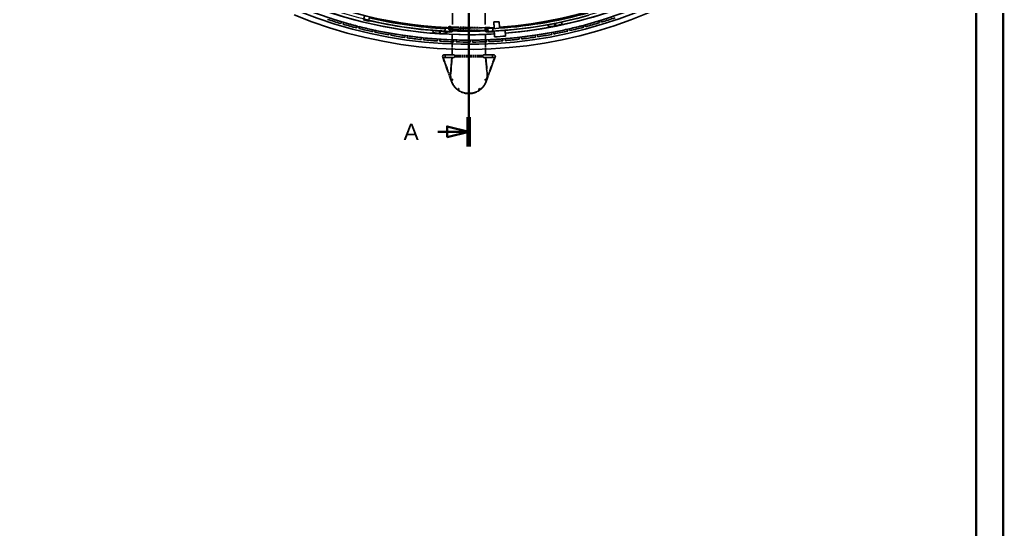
# Model space of a CAD drawing. Header units: millimetres. Extents: x 0 to 59400, y 0 to 42000.
# Drawn here: x 41334 to 59400, y 14063 to 23433 of the extents above; entities that cross this region are included whole.
import ezdxf

# ---------------------------------------------------------------- set-up
doc = ezdxf.new("R2010")
doc.units = ezdxf.units.MM
doc.header["$LTSCALE"] = 100
doc.linetypes.add('CHAIN', pattern=[0.3543, 0.2362, -0.0295, 0.0591, -0.0295])
doc.linetypes.add('DOUBLE_DASH_CHAIN', pattern=[1.2403, 0.6614, -0.0827, 0.1654, -0.0827, 0.1654, -0.0827])
doc.layers.get('0').update_dxf_attribs({"lineweight": 18})
for name, color, linetype, lineweight in [('Border', 7, 'Continuous', 35), ('Reference', 7, 'DOUBLE_DASH_CHAIN', 25), ('Section Line', 7, 'CHAIN', 35), ('Sketch Geometry', 7, 'Continuous', 18), ('Visible', 7, 'Continuous', 25)]:
    doc.layers.add(name, color=color, linetype=linetype, lineweight=lineweight)
doc.styles.add('Title', font='arial.ttf')

# ---------------------------------------------------------------- blocks, each defined once
blk = doc.blocks.new('Borders Bigadan Border')
at = {"layer": 'Border'}
for p, q in [((594, 420), (594, 0)), ((589, 5), (589, 415))]:
    blk.add_line(p, q, dxfattribs=at)
blk = doc.blocks.new('2dTransSection2')
at = {"layer": 'Section Line', "linetype": 'CHAIN', "ltscale": 23.140581}
blk.add_line((495.84, 211), (495.84, 240.99), dxfattribs=at)
at = {"layer": 'Section Line', "linetype": 'Continuous', "lineweight": 70}
for p, q in [((495.84, 235.59), (495.84, 240.99)), ((495.84, 211), (495.84, 216.39))]:
    blk.add_line(p, q, dxfattribs=at)
at = {"layer": 'Section Line', "linetype": 'Continuous'}
for p, q in [((495.84, 238.29), (491.84, 239.29)), ((491.84, 239.29), (491.84, 237.29)), ((490.16, 238.29), (491.84, 238.29)), ((491.84, 238.29), (495.84, 238.29)), ((491.84, 237.29), (495.84, 238.29)), ((490.16, 213.7), (491.84, 213.7)), ((495.84, 213.7), (491.84, 214.7)), ((491.84, 214.7), (491.84, 212.7)), ((491.84, 213.7), (495.84, 213.7)), ((491.84, 212.7), (495.84, 213.7))]:
    blk.add_line(p, q, dxfattribs=at)
at = {"layer": 'Section Line', "linetype": 'Continuous', "flags": 128}
for points in [[(491.84, 237.29), (495.84, 238.29), (491.84, 239.29), (491.84, 237.29)], [(491.84, 212.7), (495.84, 213.7), (491.84, 214.7), (491.84, 212.7)]]:
    blk.add_lwpolyline(points, dxfattribs=at)
at = {"layer": 'Section Line'}
for points in [[(491.84, 237.29), (495.84, 238.29), (491.84, 239.29), (491.84, 237.29)], [(491.84, 212.7), (495.84, 213.7), (491.84, 214.7), (491.84, 212.7)]]:
    blk.add_solid(points, dxfattribs=at)
at = {"layer": 'Section Line', "char_height": 3, "attachment_point": 7, "style": 'Title'}
for insert in [(481.86, 241.43), (483.85, 212.2)]:
    blk.add_mtext('A', dxfattribs=dict(at, insert=insert))

msp = doc.modelspace()

# ---------------------------------------------------------------- linework, layer by layer
at = {"layer": 'Reference', "ltscale": 0.145915}
for p, q in [((49259.83, 23251.99), (49261, 23297.98)), ((49909.62, 23235.43), (49910.79, 23281.42))]:
    msp.add_line(p, q, dxfattribs=at)
at = {"layer": 'Reference', "ltscale": 2.050458}
for p, q in [((49261.78, 23249.94), (49907.57, 23233.48)), ((49908.84, 23283.47), (49263.05, 23299.93))]:
    msp.add_line(p, q, dxfattribs=at)
at = {"layer": 'Reference', "ltscale": 1.193414}
for p, q in [((49276.05, 22786.07), (49276.05, 23162.07)), ((49280.05, 22786.07), (49280.05, 23162.07)), ((49888.05, 22786.07), (49888.05, 23162.07)), ((49892.05, 22786.07), (49892.05, 23162.07))]:
    msp.add_line(p, q, dxfattribs=at)
at = {"layer": 'Reference', "ltscale": 0.012597}
for p, q in [((49276.05, 23162.07), (49280.05, 23162.07)), ((49888.05, 23162.07), (49892.05, 23162.07))]:
    msp.add_line(p, q, dxfattribs=at)
at = {"layer": 'Reference', "ltscale": 0.015771}
for p, q in [((49885.43, 23284.06), (49885.56, 23289.06)), ((49970.82, 23281.89), (49970.95, 23286.89))]:
    msp.add_line(p, q, dxfattribs=at)
at = {"layer": 'Reference', "ltscale": 0.239276}
msp.add_line((49885.56, 23289.06), (49960.95, 23287.14), dxfattribs=at)
at = {"layer": 'Reference', "ltscale": 0.006248}
msp.add_line((49910.79, 23281.42), (49910.84, 23283.42), dxfattribs=at)
at = {"layer": 'Reference', "ltscale": 0.158612}
msp.add_line((49910.84, 23283.42), (49960.82, 23282.14), dxfattribs=at)
at = {"layer": 'Reference', "ltscale": 0.049761}
for p, q in [((49970.82, 23281.89), (49960.82, 23282.14)), ((49960.95, 23287.14), (49970.95, 23286.89))]:
    msp.add_line(p, q, dxfattribs=at)
at = {"layer": 'Reference', "ltscale": 0.138402}
for p, q in [((49130.42, 22786.07), (49126.62, 22786.07)), ((49304.05, 22786.07), (49300.26, 22786.07)), ((49867.85, 22786.07), (49864.05, 22786.07)), ((50041.48, 22786.07), (50037.69, 22786.07)), ((49126.62, 22738.07), (49130.42, 22738.07)), ((49300.26, 22738.07), (49304.05, 22738.07)), ((49864.05, 22738.07), (49867.85, 22738.07)), ((50037.69, 22738.07), (50041.48, 22738.07))]:
    msp.add_line(p, q, dxfattribs=at)
at = {"layer": 'Reference', "ltscale": 3.104414}
for p, q in [((49130.42, 22786.07), (49300.26, 22786.07)), ((49867.85, 22786.07), (50037.69, 22786.07)), ((49130.42, 22738.07), (49300.26, 22738.07)), ((49867.85, 22738.07), (50037.69, 22738.07))]:
    msp.add_line(p, q, dxfattribs=at)
at = {"layer": 'Reference', "ltscale": 1.647407}
for p, q in [((49324.54, 22774.57), (49843.57, 22774.57)), ((49324.54, 22749.57), (49843.57, 22749.57))]:
    msp.add_line(p, q, dxfattribs=at)
at = {"layer": 'Reference', "ltscale": 0.016761}
for p, q in [((49097.31, 22762.07), (49102.62, 22762.07)), ((50065.48, 22762.07), (50070.8, 22762.07))]:
    msp.add_line(p, q, dxfattribs=at)
at = {"layer": 'Reference', "ltscale": 1.567272}
for p, q in [((49264.02, 22297.29), (49097.31, 22762.07)), ((50070.8, 22762.07), (49904.09, 22297.29))]:
    msp.add_line(p, q, dxfattribs=at)
at = {"layer": 'Reference', "ltscale": 1.51014}
for p, q in [((49108.1, 22746.82), (49268.72, 22298.98)), ((49899.39, 22298.98), (50060.01, 22746.82))]:
    msp.add_line(p, q, dxfattribs=at)
at = {"layer": 'Reference', "ltscale": 0.939018}
for p, q in [((49245.48, 22443.48), (49272.81, 22738.07)), ((49895.3, 22738.07), (49922.63, 22443.48))]:
    msp.add_line(p, q, dxfattribs=at)
at = {"layer": 'Reference', "ltscale": 0.94049}
for p, q in [((49277.83, 22738.07), (49250.46, 22443.02)), ((49917.65, 22443.02), (49890.28, 22738.07))]:
    msp.add_line(p, q, dxfattribs=at)
at = {"layer": 'Reference', "ltscale": 0.588258}
msp.add_circle((49231.04, 23280.23), 29.5, dxfattribs=at)
at = {"layer": 'Reference', "ltscale": 0.488536}
msp.add_circle((49231.04, 23280.23), 24.5, dxfattribs=at)
at = {"layer": 'Reference', "ltscale": 0.249204}
for centre in [(49272.54, 22328.61), (49895.57, 22328.61), (49387.73, 22156.22), (49584.05, 22089.57), (49780.38, 22156.22)]:
    msp.add_circle(centre, 12.5, dxfattribs=at)
at = {"layer": 'Reference', "ltscale": 0.012026}
for centre, start, end in [((49261.83, 23251.94), 178.540089, 268.540089), ((49263, 23297.93), 88.540089, 178.540089), ((49907.62, 23235.48), 268.540089, 358.540089), ((49908.79, 23281.47), 358.540089, 88.540089)]:
    msp.add_arc(centre, 2, start, end, dxfattribs=at)
at = {"layer": 'Reference', "ltscale": 0.426093}
for centre, start, end in [((49126.62, 22762.07), 219.46263, 180), ((50041.48, 22762.07), 0, 320.53737)]:
    msp.add_arc(centre, 24, start, end, dxfattribs=at)
at = {"layer": 'Reference', "ltscale": 0.239232}
for centre, start, end in [((49304.05, 22762.07), 270, 90), ((49864.05, 22762.07), 90, 270)]:
    msp.add_arc(centre, 24, start, end, dxfattribs=at)
at = {"layer": 'Reference', "ltscale": 0.285558}
for start, end in [(174.7, 189.863968), (350.136032, 5.3)]:
    msp.add_arc((49584.05, 22412.07), 340.03, start, end, dxfattribs=at)
at = {"layer": 'Reference', "ltscale": 0.45027}
for start, end in [(174.7, 198.964378), (341.035622, 5.3)]:
    msp.add_arc((49584.05, 22412.07), 335.03, start, end, dxfattribs=at)
at = {"layer": 'Reference', "ltscale": 2.676021}
msp.add_arc((49584.05, 22412.07), 340.03, 198.970038, 341.029962, dxfattribs=at)
at = {"layer": 'Reference', "ltscale": 2.647105}
msp.add_arc((49584.05, 22412.07), 340, 199.731315, 340.268685, dxfattribs=at)
at = {"layer": 'Reference', "ltscale": 0.608064}
for start, end in [(199.731315, 232.5), (307.5, 340.268685)]:
    msp.add_arc((49584.05, 22412.07), 335, start, end, dxfattribs=at)
at = {"layer": 'Reference', "ltscale": 0.695874}
for start, end in [(232.5, 270), (270, 307.5)]:
    msp.add_arc((49584.05, 22412.07), 335, start, end, dxfattribs=at)
at = {"layer": 'Sketch Geometry'}
msp.add_circle((49584.05, 31306.07), 8095.14, dxfattribs=at)
at = {"layer": 'Visible'}
for p, q in [((47668.88, 23498.92), (47651.88, 23427.93)), ((49283.05, 23567.51), (49283.05, 23357.31)), ((49883.05, 23567.51), (49883.05, 23357.31)), ((47235.03, 23361.06), (47244.87, 23394.64)), ((47283.26, 23383.4), (47273.42, 23349.81)), ((47525.07, 23281), (47533.69, 23314.92)), ((47572.46, 23305.08), (47563.84, 23271.15)), ((47739.41, 23406.98), (47651.88, 23427.93)), ((47756.4, 23477.97), (47739.41, 23406.98)), ((47741.27, 23414.76), (47742.24, 23414.52)), ((47782.12, 23404.98), (47742.24, 23414.52)), ((47783.24, 23409.66), (47782.12, 23404.98)), ((49283.05, 23344.23), (49283.05, 23357.31)), ((49883.05, 23344.23), (49883.05, 23357.31)), ((50042, 23390.43), (50047.33, 23289.45)), ((50042, 23390.43), (50042.02, 23390.43)), ((50141.43, 23395.68), (50042.02, 23390.43)), ((50048.45, 23268.63), (50042.02, 23390.43)), ((50146.7, 23295.81), (50141.43, 23395.68)), ((51692.46, 23293.84), (51683.47, 23327.67)), ((51722.13, 23337.94), (51731.12, 23304.11)), ((51982, 23375.68), (51971.79, 23409.16)), ((52010.05, 23420.83), (52020.26, 23387.35)), ((47817.83, 23211.53), (47825.21, 23245.74)), ((47864.31, 23237.31), (47856.93, 23203.1)), ((48112.91, 23152.73), (48119.04, 23187.19)), ((48158.43, 23180.18), (48152.29, 23145.73)), ((48409.94, 23104.69), (48414.82, 23139.35)), ((48454.43, 23133.78), (48449.55, 23099.12)), ((49101, 23221.34), (49100.76, 23216.53)), ((49100.76, 23216.53), (49141.72, 23214.53)), ((49104.19, 23286.45), (49103.36, 23269.59)), ((49104.19, 23286.45), (49151.13, 23284.15)), ((49141.72, 23214.53), (49142.71, 23214.48)), ((49145.89, 23279.4), (49142.32, 23206.49)), ((49232.22, 23202.08), (49142.32, 23206.49)), ((49145.89, 23279.4), (49235.79, 23275)), ((49150.89, 23279.15), (49151.13, 23284.15)), ((49160.12, 23283.71), (49151.13, 23284.15)), ((49153.88, 23279.01), (49153.98, 23281.01)), ((49159.98, 23280.71), (49153.98, 23281.01)), ((49159.98, 23280.71), (49221.9, 23277.68)), ((49160.27, 23286.7), (49160.12, 23283.71)), ((49222.05, 23280.68), (49160.12, 23283.71)), ((49160.3, 23287.26), (49160.27, 23286.7)), ((49221.9, 23277.68), (49227.89, 23277.39)), ((49222.05, 23280.68), (49222.19, 23283.67)), ((49222.05, 23280.68), (49231.04, 23280.23)), ((49222.22, 23284.23), (49222.19, 23283.67)), ((49227.8, 23275.39), (49227.89, 23277.39)), ((49230.79, 23275.24), (49231.04, 23280.23)), ((49277.98, 23277.94), (49231.04, 23280.23)), ((49235.79, 23275), (49232.22, 23202.08)), ((49232.61, 23210.07), (49233.61, 23210.03)), ((49274.56, 23208.02), (49233.61, 23210.03)), ((49240.03, 23262.58), (49237.97, 23214.32)), ((49277.98, 23277.94), (49274.56, 23208.02)), ((49283.05, 23281.72), (49283.05, 23237.39)), ((49288.05, 23232.39), (49878.05, 23232.39)), ((49883.05, 23281.64), (49883.05, 23237.39)), ((49890.13, 23277.94), (49937.07, 23280.23)), ((49890.13, 23277.94), (49893.55, 23208.02)), ((49893.55, 23208.02), (49934.5, 23210.03)), ((49923.09, 23262.37), (49925.13, 23214.11)), ((49932.32, 23275), (50022.22, 23279.4)), ((49932.32, 23275), (49935.89, 23202.08)), ((49934.5, 23210.03), (49935.5, 23210.07)), ((50025.79, 23206.49), (49935.89, 23202.08)), ((49946.06, 23280.68), (49937.07, 23280.23)), ((49937.32, 23275.24), (49937.07, 23280.23)), ((49946.21, 23277.68), (49940.22, 23277.39)), ((49940.31, 23275.39), (49940.22, 23277.39)), ((49945.89, 23284.23), (49945.92, 23283.67)), ((49945.92, 23283.67), (49946.06, 23280.68)), ((50007.99, 23283.71), (49946.06, 23280.68)), ((49946.21, 23277.68), (50008.13, 23280.71)), ((50007.81, 23287.26), (50007.84, 23286.7)), ((50007.99, 23283.71), (50007.84, 23286.7)), ((50007.99, 23283.71), (50016.98, 23284.15)), ((50008.13, 23280.71), (50014.13, 23281.01)), ((50014.23, 23279.01), (50014.13, 23281.01)), ((50046.68, 23285.6), (50016.98, 23284.15)), ((50017.22, 23279.15), (50016.98, 23284.15)), ((50022.22, 23279.4), (50025.79, 23206.49)), ((50025.4, 23214.48), (50026.39, 23214.53)), ((50050.37, 23215.7), (50026.39, 23214.53)), ((50046.65, 23285.6), (50046.45, 23289.4)), ((50052.77, 23169.56), (50050.34, 23215.7)), ((50056.47, 23116.69), (50051, 23220.4)), ((50052.77, 23169.56), (50056.47, 23116.69)), ((50247.96, 23282.65), (50246.86, 23303.48)), ((50255.98, 23130.64), (50250.51, 23234.39)), ((50808.69, 23112.08), (50803.44, 23146.69)), ((50842.98, 23152.69), (50848.24, 23118.09)), ((51105.42, 23161.95), (51098.91, 23196.34)), ((51138.21, 23203.78), (51144.72, 23169.39)), ((51400.13, 23222.57), (51392.38, 23256.7)), ((51431.39, 23265.56), (51439.14, 23231.43)), ((48708.51, 23067.47), (48712.13, 23102.28)), ((48751.92, 23098.15), (48748.3, 23063.34)), ((49008.24, 23041.11), (49010.59, 23076.03)), ((49050.5, 23073.35), (49048.15, 23038.42)), ((49308.73, 23025.65), (49309.81, 23060.63)), ((49349.79, 23059.4), (49348.71, 23024.42)), ((49609.58, 23021.11), (49609.39, 23056.11)), ((49649.39, 23056.33), (49649.58, 23021.33)), ((49910.4, 23027.5), (49908.94, 23062.47)), ((49948.91, 23064.15), (49950.37, 23029.18)), ((50210.79, 23044.81), (50208.06, 23079.71)), ((50247.94, 23082.83), (50250.67, 23047.94)), ((50510.35, 23073.02), (50506.36, 23107.79)), ((50546.09, 23112.36), (50550.09, 23077.59))]:
    msp.add_line(p, q, dxfattribs=at)
at = {"layer": 'Visible', "color": 9, "true_color": 0xc0c0c0}
for p, q in [((51033.33, 23337.65), (51049.08, 23304.46)), ((51049.08, 23304.46), (51159.8, 23311.7)), ((51150.63, 23409.11), (51146.57, 23429.56)), ((51152.45, 23430.73), (51156.52, 23410.28)), ((51159.8, 23311.7), (51161.01, 23356.88)), ((51161.01, 23356.88), (51160.05, 23361.74)), ((51165.93, 23362.91), (51166.9, 23358.05)), ((51166.9, 23358.05), (51185.3, 23316.77)), ((51185.3, 23316.77), (51290.36, 23352.42)), ((51290.36, 23352.42), (51292.23, 23389.11)), ((48921.21, 23234.09), (48927.84, 23197.96)), ((48927.84, 23197.96), (49036.65, 23176.29)), ((49036.65, 23176.29), (49049.52, 23219.62)), ((49049.52, 23219.62), (49049.85, 23224.56)), ((49053.01, 23272.76), (49054.38, 23293.56)), ((49055.83, 23224.17), (49055.51, 23219.22)), ((49055.51, 23219.22), (49062.6, 23174.59)), ((49060.37, 23293.17), (49059, 23272.36)), ((49062.6, 23174.59), (49173.31, 23181.83)), ((49173.31, 23181.83), (49180.67, 23204.61)), ((49275.21, 23221.45), (49892.65, 23226.41)), ((49576.05, 23232.39), (49576.05, 23156.08)), ((49576.05, 23156.08), (49576.05, 23232.39)), ((49592.05, 23156.08), (49592.05, 23232.39)), ((49592.05, 23232.39), (49592.05, 23156.08))]:
    msp.add_line(p, q, dxfattribs=at)
at = {"layer": 'Visible'}
msp.add_circle((49584.05, 31306.07), 8250, dxfattribs=at)
for centre, radius, start, end in [((49584.05, 31306.07), 8150, 274.709403, 273.296967), ((49584.05, 31306.07), 8030, 274.017858, 44.209996), ((49584.05, 31306.07), 8030, 175.790004, 273.30742), ((49584.05, 31306.07), 8050.85, 273.124078, 285.802614), ((49584.05, 31306.07), 8099.15, 273.122168, 285.804524), ((49584.05, 31306.07), 8250, 287.101165, 288.904292), ((49584.05, 31306.07), 8285, 251.724856, 253.529156), ((49584.05, 31306.07), 8250, 251.725443, 253.52857), ((49584.05, 31306.07), 8285, 253.805781, 255.610081), ((49584.05, 31306.07), 8250, 253.806368, 255.609494), ((49584.05, 31306.07), 8250, 255.887292, 257.690419), ((49584.05, 31306.07), 8099.15, 256.855981, 266.877832), ((49584.05, 31306.07), 8050.85, 256.857891, 266.875922), ((49584.05, 31306.07), 8250, 282.939316, 284.742442), ((49584.05, 31306.07), 8250, 285.02024, 286.823367), ((49584.05, 31306.07), 8285, 285.019654, 286.823954), ((49584.05, 31306.07), 8285, 287.100578, 288.904879), ((49584.05, 31306.07), 8285, 255.886706, 257.691006), ((49584.05, 31306.07), 8285, 257.967631, 259.771931), ((49584.05, 31306.07), 8250, 257.968217, 259.771344), ((49584.05, 31306.07), 8285, 260.048555, 261.852856), ((49584.05, 31306.07), 8250, 260.049142, 261.852269), ((49584.05, 31306.07), 8250, 262.130067, 263.933194), ((49584.05, 31306.07), 8099.15, 267.514522, 267.550952), ((49584.05, 31306.07), 8050.85, 267.516432, 267.550952), ((49288.05, 23237.39), 5, 180, 270), ((49878.05, 23237.39), 5, 270, 0), ((49584.05, 31306.07), 8050.85, 272.41357, 272.483568), ((49584.05, 31306.07), 8099.15, 272.41357, 272.485478), ((49584.05, 31306.07), 8203, 273.301509, 274.698491), ((49584.05, 31306.07), 8250, 276.696541, 278.499668), ((49584.05, 31306.07), 8250, 278.777466, 280.580593), ((49584.05, 31306.07), 8285, 278.776879, 280.581179), ((49584.05, 31306.07), 8250, 280.858391, 282.661518), ((49584.05, 31306.07), 8285, 280.857804, 282.662104), ((49584.05, 31306.07), 8285, 282.938729, 284.743029), ((49584.05, 31306.07), 8285, 262.12948, 263.933781), ((49584.05, 31306.07), 8285, 264.210405, 266.014706), ((49584.05, 31306.07), 8250, 264.210992, 266.014119), ((49584.05, 31306.07), 8285, 266.29133, 268.09563), ((49584.05, 31306.07), 8250, 266.291917, 268.095044), ((49584.05, 31306.07), 8285, 268.372255, 270.176555), ((49584.05, 31306.07), 8250, 268.372842, 270.175968), ((49584.05, 31306.07), 8250, 270.453766, 272.256893), ((49584.05, 31306.07), 8285, 270.45318, 272.25748), ((49584.05, 31306.07), 8250, 272.534691, 274.337818), ((49584.05, 31306.07), 8285, 272.534105, 274.338405), ((49584.05, 31306.07), 8250, 274.615616, 276.418743), ((49584.05, 31306.07), 8285, 274.615029, 276.41933), ((49584.05, 31306.07), 8285, 276.695954, 278.500255)]:
    msp.add_arc(centre, radius, start, end, dxfattribs=at)
at = {"layer": 'Visible', "color": 9, "true_color": 0xc0c0c0}
for radius, start, end in [(8326.9, 248.073684, 321.616422), (8420, 247.617442, 320.361054), (8150, 250.056241, 269.943759), (8150, 274.709403, 289.943759), (8150, 270.056241, 273.296967)]:
    msp.add_arc((49584.05, 31306.07), radius, start, end, dxfattribs=at)

# ---------------------------------------------------------------- block references
at = {"xscale": 100, "yscale": 100, "zscale": 100}
msp.add_blockref('Borders Bigadan Border', (0, 0), dxfattribs=at)
at = {"layer": 'Section Line', "xscale": 100, "yscale": 100, "zscale": 100}
msp.add_blockref('2dTransSection2', (0, 0), dxfattribs=at)

doc.saveas('drawing.dxf')
